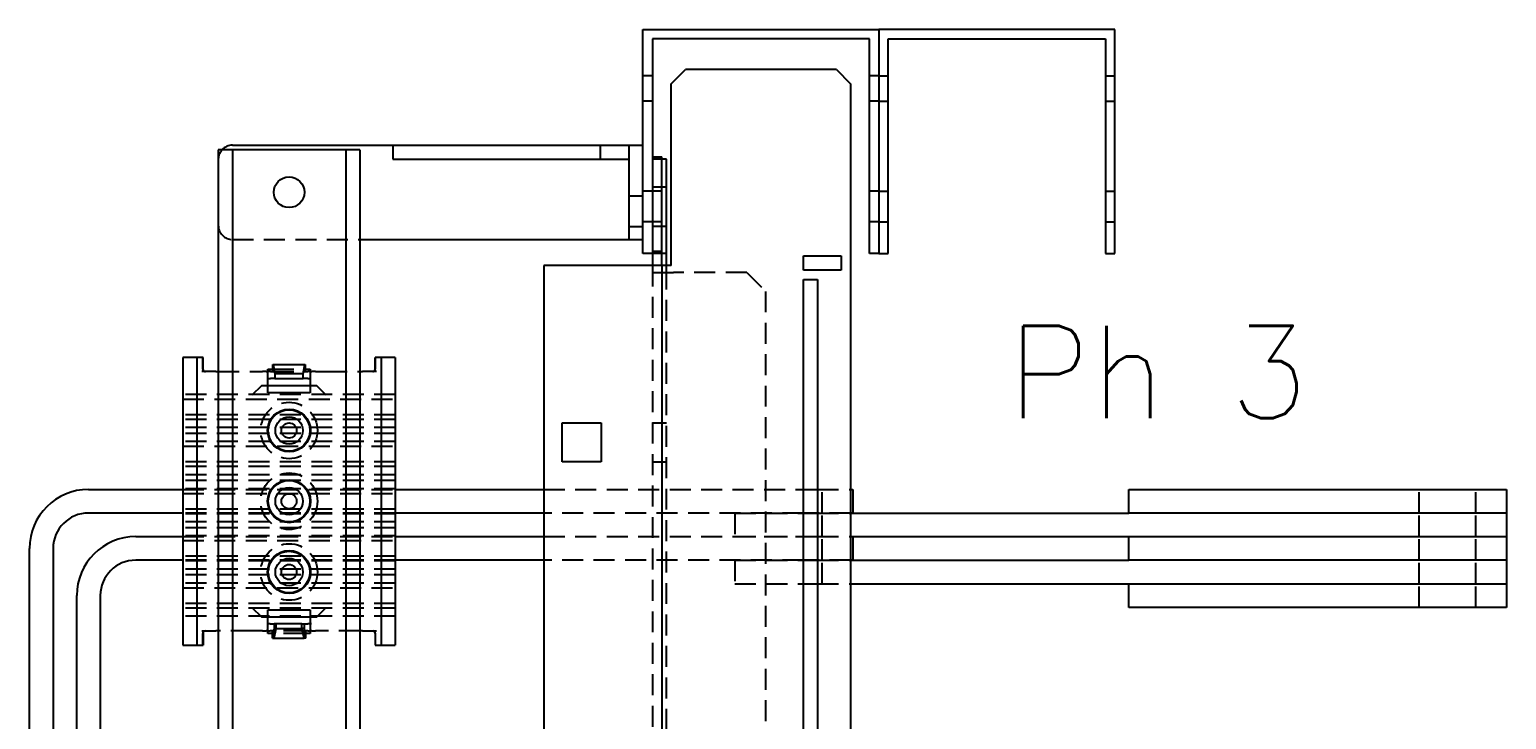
# Model space of a CAD drawing. Header units: millimetres. Extents: x -116965 to 323937, y 291661 to 566926.
# Drawn here: x -11833.5 to -11610, y 325559.3 to 325663.8 of the extents above; entities that cross this region are included whole.
import ezdxf
from ezdxf.enums import TextEntityAlignment as Align

# ---------------------------------------------------------------- set-up
doc = ezdxf.new("R2010")
doc.units = ezdxf.units.MM
doc.linetypes.add('HIDDEN2', pattern=[4.7625, 3.175, -1.5875])
doc.layers.get('0').update_dxf_attribs({"lineweight": 18})
doc.layers.add('ALPHA', color=255, linetype='Continuous')
doc.layers.add('Pointille_Court', color=40, linetype='HIDDEN2', lineweight=25)
doc.styles.add('SCH_1', font='romans.shx')

msp = doc.modelspace()

# ---------------------------------------------------------------- linework, layer by layer
at = {"layer": 'ALPHA'}
for p, q in [((-11740.664593, 325663.769113), (-11704.950307, 325663.769113)), ((-11740.664593, 325629.840542), (-11740.664593, 325663.769113)), ((-11704.950315, 325663.769113), (-11704.950315, 325629.840542)), ((-11669.23603, 325663.769113), (-11704.950315, 325663.769113)), ((-11704.950307, 325663.769113), (-11704.950307, 325629.840542)), ((-11669.23603, 325629.840542), (-11669.23603, 325663.769113)), ((-11739.236022, 325662.340542), (-11739.236022, 325629.840542)), ((-11706.378879, 325662.340542), (-11739.236022, 325662.340542)), ((-11706.378879, 325629.840542), (-11706.378879, 325662.340542)), ((-11703.521744, 325662.340542), (-11670.664601, 325662.340542)), ((-11703.521744, 325629.840542), (-11703.521744, 325662.340542)), ((-11670.664601, 325662.340542), (-11670.664601, 325629.840542)), ((-11736.378879, 325655.554828), (-11734.236022, 325657.697685)), ((-11711.378879, 325657.697685), (-11734.236022, 325657.697685)), ((-11711.378879, 325657.697685), (-11709.236022, 325655.554828)), ((-11736.378879, 325628.054828), (-11736.378879, 325655.554828)), ((-11709.236022, 325655.554828), (-11709.236022, 325241.269113)), ((-11804.950307, 325645.554828), (-11804.950307, 325556.269113)), ((-11802.80745, 325645.554828), (-11804.950307, 325645.554828)), ((-11802.80745, 325646.269113), (-11778.521735, 325646.269113)), ((-11802.80745, 325645.554828), (-11802.80745, 325556.269113)), ((-11800.664593, 325645.554828), (-11802.80745, 325645.554828)), ((-11787.80745, 325645.554828), (-11800.664593, 325645.554828)), ((-11785.664593, 325645.554828), (-11787.80745, 325645.554828)), ((-11785.664593, 325645.554828), (-11785.664593, 325489.800859)), ((-11783.521735, 325645.554828), (-11785.664593, 325645.554828)), ((-11783.521735, 325645.554828), (-11783.521735, 325487.062764)), ((-11778.521735, 325646.269113), (-11742.80745, 325646.269113)), ((-11778.521735, 325646.269113), (-11778.521735, 325644.126256)), ((-11742.80745, 325646.269113), (-11742.80745, 325631.983399)), ((-11742.80745, 325646.269113), (-11740.664593, 325646.269113)), ((-11778.521735, 325644.126256), (-11742.80745, 325644.126256)), ((-11739.236022, 325644.483399), (-11737.80745, 325644.483399)), ((-11737.80745, 325630.197685), (-11737.80745, 325644.483399)), ((-11737.093164, 325644.126256), (-11737.80745, 325644.126256)), ((-11737.093164, 325629.840542), (-11737.093164, 325644.126256)), ((-11783.521735, 325631.983399), (-11744.950307, 325631.983399)), ((-11744.950307, 325631.983399), (-11742.80745, 325631.983399)), ((-11742.80745, 325631.983399), (-11740.664593, 325631.983399)), ((-11739.236022, 325629.840542), (-11740.664593, 325629.840542)), ((-11739.236022, 325630.197685), (-11737.80745, 325630.197685)), ((-11739.236022, 325629.840542), (-11739.236022, 325628.054828)), ((-11737.80745, 325628.054828), (-11737.80745, 325630.197685)), ((-11737.093164, 325629.840542), (-11737.80745, 325629.840542)), ((-11737.093164, 325628.054828), (-11737.093164, 325629.840542)), ((-11704.950307, 325629.840542), (-11706.378879, 325629.840542)), ((-11704.950315, 325629.840542), (-11703.521744, 325629.840542)), ((-11670.664601, 325629.840542), (-11669.23603, 325629.840542)), ((-11755.664593, 325628.054828), (-11755.664593, 325300.911971)), ((-11737.80745, 325628.054828), (-11755.664593, 325628.054828)), ((-11737.80745, 325628.054828), (-11737.80745, 325300.911971)), ((-11736.378879, 325628.054828), (-11737.80745, 325628.054828)), ((-11716.378879, 325627.340542), (-11716.378879, 325629.483399)), ((-11716.378879, 325629.483399), (-11710.664593, 325629.483399)), ((-11710.664593, 325627.340542), (-11716.378879, 325627.340542)), ((-11710.664593, 325629.483399), (-11710.664593, 325627.340542)), ((-11716.378879, 325538.769113), (-11716.378879, 325625.911971)), ((-11716.378879, 325625.911971), (-11714.236022, 325625.911971)), ((-11714.236022, 325625.911971), (-11714.236022, 325538.769113)), ((-11810.30745, 325614.126256), (-11810.30745, 325570.554828)), ((-11808.164593, 325614.126256), (-11810.30745, 325614.126256)), ((-11808.164593, 325570.554828), (-11808.164593, 325614.126256)), ((-11807.263699, 325614.126256), (-11808.164593, 325614.126256)), ((-11807.263699, 325612.315296), (-11807.263699, 325614.126256)), ((-11781.208343, 325612.315296), (-11781.208343, 325614.126256)), ((-11780.30745, 325614.126256), (-11781.208343, 325614.126256)), ((-11780.30745, 325614.126256), (-11780.30745, 325570.554828)), ((-11778.164593, 325614.126256), (-11780.30745, 325614.126256)), ((-11778.164593, 325614.126256), (-11778.164593, 325570.554828)), ((-11805.334262, 325611.983399), (-11807.46538, 325611.983399)), ((-11807.263699, 325611.983399), (-11807.263699, 325612.315296)), ((-11805.334262, 325611.983399), (-11804.950307, 325611.983399)), ((-11797.450307, 325612.340542), (-11796.683226, 325612.340542)), ((-11797.450307, 325608.769113), (-11797.450307, 325612.340542)), ((-11797.070884, 325611.983399), (-11797.450307, 325611.983399)), ((-11797.070884, 325611.983399), (-11796.683226, 325611.983399)), ((-11796.683226, 325611.983399), (-11796.683226, 325613.054828)), ((-11796.683226, 325613.054828), (-11796.636642, 325613.054828)), ((-11796.636642, 325613.054828), (-11796.378878, 325611.626256)), ((-11796.636642, 325613.054828), (-11791.8354, 325613.054828)), ((-11792.093164, 325611.626256), (-11791.8354, 325613.054828)), ((-11791.8354, 325613.054828), (-11791.788816, 325613.054828)), ((-11791.788816, 325613.054828), (-11791.788816, 325611.983399)), ((-11791.788816, 325612.340542), (-11791.021735, 325612.340542)), ((-11791.788816, 325611.983399), (-11791.401158, 325611.983399)), ((-11791.021735, 325611.983399), (-11791.401158, 325611.983399)), ((-11791.021735, 325612.340542), (-11791.021735, 325608.769113)), ((-11783.521735, 325611.983399), (-11783.13778, 325611.983399)), ((-11781.006662, 325611.983399), (-11783.13778, 325611.983399)), ((-11781.208343, 325611.983399), (-11781.208343, 325612.315296)), ((-11797.450307, 325610.911971), (-11797.070884, 325610.911971)), ((-11791.021735, 325609.840542), (-11797.450307, 325609.840542)), ((-11796.378878, 325610.911971), (-11797.070884, 325610.911971)), ((-11796.378878, 325611.626256), (-11796.378878, 325610.911971)), ((-11792.093164, 325611.626256), (-11796.378878, 325611.626256)), ((-11796.378878, 325610.911971), (-11792.093164, 325610.911971)), ((-11792.093164, 325610.911971), (-11792.093164, 325611.626256)), ((-11791.401158, 325610.911971), (-11792.093164, 325610.911971)), ((-11791.401158, 325610.911971), (-11791.021735, 325610.911971)), ((-11791.021735, 325608.769113), (-11797.450307, 325608.769113)), ((-11752.914593, 325598.304828), (-11752.914593, 325604.233399)), ((-11752.914593, 325604.233399), (-11746.986022, 325604.233399)), ((-11746.986022, 325604.233399), (-11746.986022, 325598.304828)), ((-11746.986022, 325598.304828), (-11752.914593, 325598.304828)), ((-11824.593164, 325594.126256), (-11810.30745, 325594.126256)), ((-11778.164593, 325594.126256), (-11755.664593, 325594.126256)), ((-11716.378879, 325594.126256), (-11714.236022, 325594.126256)), ((-11709.236022, 325594.126256), (-11708.878879, 325594.126256)), ((-11708.878879, 325594.126256), (-11708.878879, 325590.554828)), ((-11667.093173, 325590.554828), (-11667.093173, 325594.126256)), ((-11667.093173, 325594.126256), (-11609.950307, 325594.126256)), ((-11609.950307, 325594.126256), (-11609.950307, 325590.554828)), ((-11810.30745, 325590.554828), (-11824.593164, 325590.554828)), ((-11755.664593, 325590.554828), (-11778.164593, 325590.554828)), ((-11714.236022, 325590.554828), (-11716.378879, 325590.554828)), ((-11716.378879, 325590.554828), (-11714.236022, 325590.554828)), ((-11708.878879, 325590.554828), (-11709.236022, 325590.554828)), ((-11709.236022, 325590.554828), (-11667.093173, 325590.554828)), ((-11609.950307, 325590.554828), (-11667.093173, 325590.554828)), ((-11609.950307, 325590.554828), (-11609.950307, 325586.983399)), ((-11833.521736, 325556.269113), (-11833.521736, 325585.197685)), ((-11829.950307, 325585.197685), (-11829.950307, 325556.269113)), ((-11817.450307, 325586.983399), (-11810.30745, 325586.983399)), ((-11778.164593, 325586.983399), (-11755.664593, 325586.983399)), ((-11716.378879, 325586.983399), (-11714.236022, 325586.983399)), ((-11716.378879, 325586.983399), (-11714.236022, 325586.983399)), ((-11709.236022, 325586.983399), (-11708.878879, 325586.983399)), ((-11709.236022, 325586.983399), (-11667.093173, 325586.983399)), ((-11708.878879, 325586.983399), (-11708.878879, 325583.411971)), ((-11667.093173, 325583.411971), (-11667.093173, 325586.983399)), ((-11667.093173, 325586.983399), (-11609.950307, 325586.983399)), ((-11609.950307, 325586.983399), (-11609.950307, 325583.411971)), ((-11810.30745, 325583.411971), (-11817.450307, 325583.411971)), ((-11755.664593, 325583.411971), (-11778.164593, 325583.411971)), ((-11714.236022, 325583.411971), (-11716.378879, 325583.411971)), ((-11716.378879, 325583.411971), (-11714.236022, 325583.411971)), ((-11708.878879, 325583.411971), (-11709.236022, 325583.411971)), ((-11709.236022, 325583.411971), (-11667.093173, 325583.411971)), ((-11609.950307, 325583.411971), (-11667.093173, 325583.411971)), ((-11609.950307, 325583.411971), (-11609.950307, 325579.840542)), ((-11716.378879, 325579.840542), (-11714.236022, 325579.840542)), ((-11709.236022, 325579.840542), (-11667.093173, 325579.840542)), ((-11667.093173, 325576.269113), (-11667.093173, 325579.840542)), ((-11667.093173, 325579.840542), (-11609.950307, 325579.840542)), ((-11609.950307, 325579.840542), (-11609.950307, 325576.269113)), ((-11826.378879, 325556.269113), (-11826.378879, 325578.054828)), ((-11822.80745, 325578.054828), (-11822.80745, 325556.269113)), ((-11797.450307, 325575.911971), (-11791.021735, 325575.911971)), ((-11797.450307, 325572.340542), (-11797.450307, 325575.911971)), ((-11791.021735, 325575.911971), (-11791.021735, 325572.340542)), ((-11609.950307, 325576.269113), (-11667.093173, 325576.269113)), ((-11797.450307, 325574.840542), (-11791.021735, 325574.840542)), ((-11797.074989, 325573.769113), (-11797.450307, 325573.769113)), ((-11797.074989, 325573.769113), (-11796.515492, 325573.769113)), ((-11796.515492, 325573.769113), (-11796.515492, 325573.054828)), ((-11792.302288, 325573.769113), (-11796.515492, 325573.769113)), ((-11792.302288, 325573.054828), (-11792.302288, 325573.769113)), ((-11792.302288, 325573.769113), (-11791.4073, 325573.769113)), ((-11791.021735, 325573.769113), (-11791.4073, 325573.769113)), ((-11807.46538, 325572.697685), (-11805.334262, 325572.697685)), ((-11807.263699, 325572.365788), (-11807.263699, 325572.697685)), ((-11807.263699, 325572.365788), (-11807.263699, 325570.554828)), ((-11804.950307, 325572.697685), (-11805.334262, 325572.697685)), ((-11797.450307, 325572.697685), (-11797.074989, 325572.697685)), ((-11796.76163, 325572.340542), (-11797.450307, 325572.340542)), ((-11796.76163, 325572.697685), (-11797.074989, 325572.697685)), ((-11796.76163, 325571.626256), (-11796.76163, 325572.697685)), ((-11796.723956, 325571.626256), (-11796.76163, 325571.626256)), ((-11796.515492, 325573.054828), (-11796.723956, 325571.626256)), ((-11796.723956, 325571.626256), (-11791.969057, 325571.626256)), ((-11796.515492, 325573.054828), (-11792.302288, 325573.054828)), ((-11791.969057, 325571.626256), (-11792.302288, 325573.054828)), ((-11791.908835, 325571.626256), (-11791.969057, 325571.626256)), ((-11791.4073, 325572.697685), (-11791.908835, 325572.697685)), ((-11791.908835, 325572.697685), (-11791.908835, 325571.626256)), ((-11791.021735, 325572.340542), (-11791.908835, 325572.340542)), ((-11791.710412, 325572.340542), (-11791.710412, 325572.697685)), ((-11791.4073, 325572.697685), (-11791.021735, 325572.697685)), ((-11783.13778, 325572.697685), (-11783.521735, 325572.697685)), ((-11783.13778, 325572.697685), (-11781.006662, 325572.697685)), ((-11781.208343, 325572.365788), (-11781.208343, 325572.697685)), ((-11781.208343, 325572.365788), (-11781.208343, 325570.554828)), ((-11810.30745, 325570.554828), (-11808.164593, 325570.554828)), ((-11808.164593, 325570.554828), (-11807.263699, 325570.554828)), ((-11781.208343, 325570.554828), (-11780.30745, 325570.554828)), ((-11780.30745, 325570.554828), (-11778.164593, 325570.554828))]:
    msp.add_line(p, q, dxfattribs=at)
for centre, radius in [((-11794.236021, 325639.126256), 2.321429), ((-11794.236021, 325603.054828), 3.25), ((-11794.236021, 325603.054828), 3.142857), ((-11794.236021, 325603.054828), 2.071429), ((-11794.236021, 325603.054828), 1.142857), ((-11794.236021, 325592.340542), 3.25), ((-11794.236021, 325592.340542), 3.142857), ((-11794.236021, 325592.340542), 2.071429), ((-11794.236021, 325592.340542), 1.142857), ((-11794.236021, 325581.626256), 3.25), ((-11794.236021, 325581.626256), 3.142857), ((-11794.236021, 325581.626256), 2.071429), ((-11794.236021, 325581.626256), 1.142857)]:
    msp.add_circle(centre, radius, dxfattribs=at)
for centre, radius, start, end in [((-11802.80745, 325644.126256), 2.142857, 90, 138.1896851), ((-11806.90745, 325612.340542), 0.357143, 184.05360259, 270), ((-11781.564593, 325612.340542), 0.357143, 270, 355.94639741), ((-11824.593164, 325585.197685), 8.928571, 90, 180), ((-11824.593164, 325585.197685), 5.357143, 90, 180), ((-11817.450307, 325578.054828), 8.928571, 90, 180), ((-11817.450307, 325578.054828), 5.357143, 90, 180), ((-11806.90745, 325572.340542), 0.357143, 90, 175.94639741), ((-11781.564593, 325572.340542), 0.357143, 4.05360259, 90)]:
    msp.add_arc(centre, radius, start, end, dxfattribs=at)
at = {"layer": 'Pointille_Court'}
for p, q in [((-11739.236022, 325656.769113), (-11740.664593, 325656.769113)), ((-11704.950307, 325656.769113), (-11706.378879, 325656.769113)), ((-11704.950315, 325656.769113), (-11703.521744, 325656.769113)), ((-11670.664601, 325656.769113), (-11669.23603, 325656.769113)), ((-11739.236022, 325652.911971), (-11740.664593, 325652.911971)), ((-11704.950307, 325652.911971), (-11706.378879, 325652.911971)), ((-11704.950315, 325652.911971), (-11703.521744, 325652.911971)), ((-11670.664601, 325652.911971), (-11669.23603, 325652.911971)), ((-11747.093164, 325644.126256), (-11747.093164, 325646.269113)), ((-11737.80745, 325644.126256), (-11739.236022, 325644.126256)), ((-11742.80745, 325638.590542), (-11740.664593, 325638.590542)), ((-11739.236022, 325639.304828), (-11740.664593, 325639.304828)), ((-11739.236022, 325639.947685), (-11737.093164, 325639.947685)), ((-11737.80745, 325639.304828), (-11739.236022, 325639.304828)), ((-11704.950307, 325639.304828), (-11706.378879, 325639.304828)), ((-11704.950315, 325639.304828), (-11703.521744, 325639.304828)), ((-11670.664601, 325639.304828), (-11669.23603, 325639.304828)), ((-11739.236022, 325634.661971), (-11740.664593, 325634.661971)), ((-11737.80745, 325634.661971), (-11739.236022, 325634.661971)), ((-11704.950307, 325634.661971), (-11706.378879, 325634.661971)), ((-11704.950315, 325634.661971), (-11703.521744, 325634.661971)), ((-11670.664601, 325634.661971), (-11669.23603, 325634.661971)), ((-11802.80745, 325631.983399), (-11783.521735, 325631.983399)), ((-11742.80745, 325633.947685), (-11740.664593, 325633.947685)), ((-11739.236022, 325634.019113), (-11737.093164, 325634.019113)), ((-11737.80745, 325629.840542), (-11739.236022, 325629.840542)), ((-11739.236022, 325628.054828), (-11739.236022, 325358.054828)), ((-11737.093164, 325626.983399), (-11737.093164, 325628.054828)), ((-11739.236022, 325626.983399), (-11736.021736, 325626.983399)), ((-11737.093164, 325271.983399), (-11737.093164, 325626.983399)), ((-11724.950307, 325626.983399), (-11736.021736, 325626.983399)), ((-11724.950307, 325626.983399), (-11722.093164, 325624.126256)), ((-11722.093164, 325624.126256), (-11722.093164, 325274.840542)), ((-11807.264593, 325612.340542), (-11807.264593, 325614.126256)), ((-11781.20745, 325614.126256), (-11781.20745, 325612.340542)), ((-11804.950307, 325611.983399), (-11799.850725, 325611.983399)), ((-11799.850725, 325611.983399), (-11798.423024, 325611.983399)), ((-11798.423024, 325611.983399), (-11798.23979, 325611.983399)), ((-11797.704402, 325611.983399), (-11798.23979, 325611.983399)), ((-11797.704402, 325611.983399), (-11797.606092, 325611.983399)), ((-11797.450307, 325611.983399), (-11797.606092, 325611.983399)), ((-11796.683226, 325612.340542), (-11791.788816, 325612.340542)), ((-11796.683226, 325611.983399), (-11791.788816, 325611.983399)), ((-11790.86595, 325611.983399), (-11791.021735, 325611.983399)), ((-11790.86595, 325611.983399), (-11790.76764, 325611.983399)), ((-11790.232252, 325611.983399), (-11790.76764, 325611.983399)), ((-11790.232252, 325611.983399), (-11790.049019, 325611.983399)), ((-11790.049019, 325611.983399), (-11788.621317, 325611.983399)), ((-11788.621317, 325611.983399), (-11783.521735, 325611.983399)), ((-11798.423024, 325609.839672), (-11799.850725, 325608.411971)), ((-11797.450307, 325609.840542), (-11798.421283, 325609.840542)), ((-11797.606092, 325610.911971), (-11797.450307, 325610.911971)), ((-11791.021735, 325610.911971), (-11790.86595, 325610.911971)), ((-11790.05076, 325609.840542), (-11791.021735, 325609.840542)), ((-11788.621317, 325608.411971), (-11790.049019, 325609.839672)), ((-11778.164593, 325608.519113), (-11810.30745, 325608.519113)), ((-11810.30745, 325607.804828), (-11778.164593, 325607.804828)), ((-11778.164593, 325605.447685), (-11810.30745, 325605.447685)), ((-11778.164593, 325604.733399), (-11810.30745, 325604.733399)), ((-11778.164593, 325603.49622), (-11810.30745, 325603.49622)), ((-11739.236022, 325604.233399), (-11737.093164, 325604.233399)), ((-11778.164593, 325602.613435), (-11810.30745, 325602.613435)), ((-11778.164593, 325601.376256), (-11810.30745, 325601.376256)), ((-11810.30745, 325600.661971), (-11778.164593, 325600.661971)), ((-11778.164593, 325598.304828), (-11810.30745, 325598.304828)), ((-11739.236022, 325598.304828), (-11737.093164, 325598.304828)), ((-11778.164593, 325597.590542), (-11810.30745, 325597.590542)), ((-11778.164593, 325596.353363), (-11810.30745, 325596.353363)), ((-11778.164593, 325595.470578), (-11810.30745, 325595.470578)), ((-11778.164593, 325594.233399), (-11810.30745, 325594.233399)), ((-11810.30745, 325594.126256), (-11778.164593, 325594.126256)), ((-11755.664593, 325594.126256), (-11716.378879, 325594.126256)), ((-11714.236022, 325594.126256), (-11709.236022, 325594.126256)), ((-11713.521736, 325590.554828), (-11713.521736, 325594.126256)), ((-11623.164593, 325590.554828), (-11623.164593, 325594.126256)), ((-11614.593164, 325590.554828), (-11614.593164, 325594.126256)), ((-11810.30745, 325593.519113), (-11778.164593, 325593.519113)), ((-11778.164593, 325591.161971), (-11810.30745, 325591.161971)), ((-11778.164593, 325590.554828), (-11810.30745, 325590.554828)), ((-11778.164593, 325590.447685), (-11810.30745, 325590.447685)), ((-11716.378879, 325590.554828), (-11755.664593, 325590.554828)), ((-11726.736022, 325590.554828), (-11726.736022, 325586.983399)), ((-11726.736022, 325590.554828), (-11716.378879, 325590.554828)), ((-11709.236022, 325590.554828), (-11714.236022, 325590.554828)), ((-11714.236022, 325590.554828), (-11709.236022, 325590.554828)), ((-11713.521736, 325586.983399), (-11713.521736, 325590.554828)), ((-11623.164593, 325586.983399), (-11623.164593, 325590.554828)), ((-11614.593164, 325586.983399), (-11614.593164, 325590.554828)), ((-11778.164593, 325589.210506), (-11810.30745, 325589.210506)), ((-11778.164593, 325588.327721), (-11810.30745, 325588.327721)), ((-11778.164593, 325587.090542), (-11810.30745, 325587.090542)), ((-11810.30745, 325586.983399), (-11778.164593, 325586.983399)), ((-11810.30745, 325586.376256), (-11778.164593, 325586.376256)), ((-11755.664593, 325586.983399), (-11716.378879, 325586.983399)), ((-11726.736022, 325586.983399), (-11716.378879, 325586.983399)), ((-11714.236022, 325586.983399), (-11709.236022, 325586.983399)), ((-11714.236022, 325586.983399), (-11709.236022, 325586.983399)), ((-11713.521736, 325583.411971), (-11713.521736, 325586.983399)), ((-11623.164593, 325583.411971), (-11623.164593, 325586.983399)), ((-11614.593164, 325583.411971), (-11614.593164, 325586.983399)), ((-11778.164593, 325584.019113), (-11810.30745, 325584.019113)), ((-11778.164593, 325583.411971), (-11810.30745, 325583.411971)), ((-11778.164593, 325583.304828), (-11810.30745, 325583.304828)), ((-11716.378879, 325583.411971), (-11755.664593, 325583.411971)), ((-11726.736022, 325583.411971), (-11726.736022, 325579.840542)), ((-11726.736022, 325583.411971), (-11716.378879, 325583.411971)), ((-11709.236022, 325583.411971), (-11714.236022, 325583.411971)), ((-11714.236022, 325583.411971), (-11709.236022, 325583.411971)), ((-11713.521736, 325579.840542), (-11713.521736, 325583.411971)), ((-11623.164593, 325579.840542), (-11623.164593, 325583.411971)), ((-11614.593164, 325579.840542), (-11614.593164, 325583.411971)), ((-11778.164593, 325582.067649), (-11810.30745, 325582.067649)), ((-11778.164593, 325581.184864), (-11810.30745, 325581.184864)), ((-11778.164593, 325579.947685), (-11810.30745, 325579.947685)), ((-11810.30745, 325579.233399), (-11778.164593, 325579.233399)), ((-11726.736022, 325579.840542), (-11716.378879, 325579.840542)), ((-11714.236022, 325579.840542), (-11709.236022, 325579.840542)), ((-11623.164593, 325576.269113), (-11623.164593, 325579.840542)), ((-11614.593164, 325576.269113), (-11614.593164, 325579.840542)), ((-11778.164593, 325576.876256), (-11810.30745, 325576.876256)), ((-11778.164593, 325576.161971), (-11810.30745, 325576.161971)), ((-11799.850725, 325576.269113), (-11798.423024, 325574.841412)), ((-11790.049019, 325574.841412), (-11788.621317, 325576.269113)), ((-11778.164593, 325574.924791), (-11810.30745, 325574.924791)), ((-11798.421283, 325574.840542), (-11797.450307, 325574.840542)), ((-11797.450307, 325573.769113), (-11797.610372, 325573.769113)), ((-11796.169755, 325573.054828), (-11796.169755, 325573.769113)), ((-11791.956551, 325573.769113), (-11791.956551, 325573.054828)), ((-11791.021735, 325574.840542), (-11790.05076, 325574.840542)), ((-11790.87243, 325573.769113), (-11791.021735, 325573.769113)), ((-11790.86167, 325573.769113), (-11790.87243, 325573.769113)), ((-11807.264593, 325570.554828), (-11807.264593, 325572.340542)), ((-11799.850725, 325572.697685), (-11804.950307, 325572.697685)), ((-11798.423024, 325572.697685), (-11799.850725, 325572.697685)), ((-11798.23979, 325572.697685), (-11798.423024, 325572.697685)), ((-11798.23979, 325572.697685), (-11797.704402, 325572.697685)), ((-11797.610372, 325572.697685), (-11797.704402, 325572.697685)), ((-11797.610372, 325572.697685), (-11797.450307, 325572.697685)), ((-11791.908835, 325572.697685), (-11796.76163, 325572.697685)), ((-11791.908835, 325572.340542), (-11796.76163, 325572.340542)), ((-11796.563207, 325572.697685), (-11796.563207, 325571.626256)), ((-11796.502985, 325571.626256), (-11796.169755, 325573.054828)), ((-11791.956551, 325573.054828), (-11792.302288, 325573.054828)), ((-11791.956551, 325573.054828), (-11791.748086, 325571.626256)), ((-11791.710412, 325571.626256), (-11791.908835, 325571.626256)), ((-11791.710412, 325571.626256), (-11791.710412, 325572.340542)), ((-11791.021735, 325572.697685), (-11790.87243, 325572.697685)), ((-11790.76764, 325572.697685), (-11790.87243, 325572.697685)), ((-11790.76764, 325572.697685), (-11790.232252, 325572.697685)), ((-11790.049019, 325572.697685), (-11790.232252, 325572.697685)), ((-11788.621317, 325572.697685), (-11790.049019, 325572.697685)), ((-11783.521735, 325572.697685), (-11788.621317, 325572.697685)), ((-11781.20745, 325572.340542), (-11781.20745, 325570.554828))]:
    msp.add_line(p, q, dxfattribs=at)
for centre in [(-11794.236021, 325603.054828), (-11794.236021, 325592.340542), (-11794.236021, 325581.626256)]:
    msp.add_circle(centre, 4.285714, dxfattribs=at)
for centre, radius, start, end in [((-11802.80745, 325644.126256), 2.142857, 138.1896851, 180), ((-11802.80745, 325634.126256), 2.142857, 180, 270), ((-11806.90745, 325612.340542), 0.357143, 180, 184.05360259), ((-11781.564593, 325612.340542), 0.357143, 355.94639741, 0), ((-11806.90745, 325572.340542), 0.357143, 175.94639741, 180), ((-11781.564593, 325572.340542), 0.357143, 0, 4.05360259)]:
    msp.add_arc(centre, radius, start, end, dxfattribs=at)
for centre, major_axis, start_param, end_param in [((-11798.421283, 325608.411971), (0, -1.428571), 3.1415926536, 3.1764992386), ((-11790.05076, 325608.411971), (0, 1.428571), 6.2482787221, 6.2831853072), ((-11798.421283, 325576.269113), (0, -1.428571), 6.2482787221, 6.2831853072), ((-11790.05076, 325576.269113), (0, 1.428571), 3.1415926536, 3.1764992386)]:
    msp.add_ellipse(centre, major_axis=major_axis, ratio=0.0349207695, start_param=start_param, end_param=end_param, dxfattribs=at)

# ---------------------------------------------------------------- texts
at = {"style": 'SCH_1'}
msp.add_text('Ph 3', height=14, dxfattribs=at).set_placement((-11662.710086, 325611.91072), align=Align.MIDDLE)

doc.saveas('drawing.dxf')
